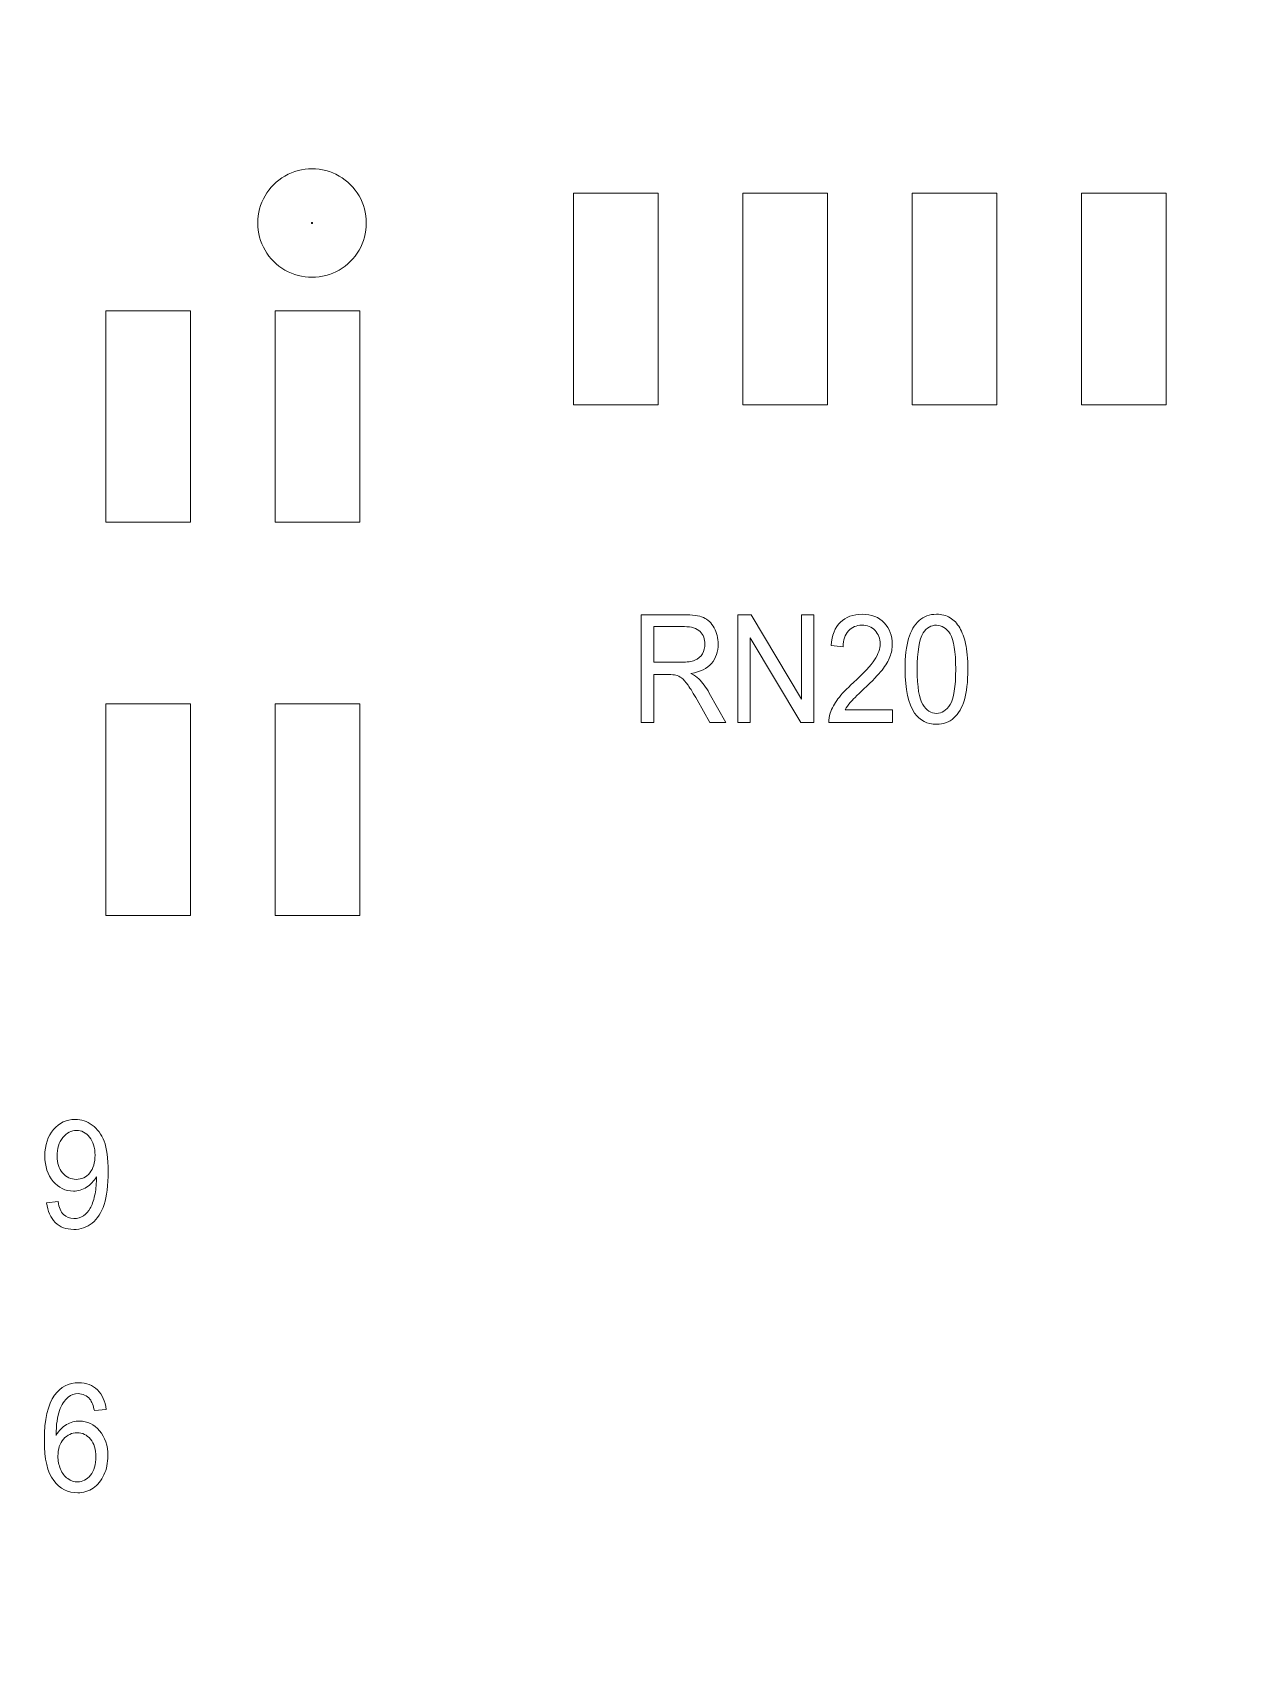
# Model space of a CAD drawing. Header units: millimetres. Extents: x -90 to 99, y -65 to 67.
# Drawn here: x 12.98 to 18.76, y 17.82 to 25.55 of the extents above; entities that cross this region are included whole.
import ezdxf

# ---------------------------------------------------------------- set-up
doc = ezdxf.new("R2010")
doc.units = ezdxf.units.MM
doc.header["$MEASUREMENT"] = 0
for name, color, linetype in [('BG_OUTLINE', 7, 'Continuous'), ('PG_SILKSCREEN_TOP', 7, 'Continuous'), ('PIN_TOP', 7, 'Continuous'), ('RD_SILKSCREEN_TOP', 7, 'Continuous')]:
    doc.layers.add(name, color=color, linetype=linetype)

msp = doc.modelspace()

# ---------------------------------------------------------------- linework, layer by layer
at = {"layer": 'BG_OUTLINE', "color": 3, "lineweight": 9}
msp.add_open_spline([(-71.7269, -61.8795), (-71.7269, -61.8795), (-71.7343, 42.2681), (-71.7343, 42.2681), (-71.7343, 42.2681), (-71.7348, 43.0066), (-71.4419, 43.715), (-70.92, 44.2375), (-70.92, 44.2375), (-70.3982, 44.76), (-69.6866, 45.0538), (-68.9482, 45.0543), (-68.9482, 45.0543), (-68.9482, 45.0543), (75.2046, 45.0543), (75.2046, 45.0543), (75.2046, 45.0543), (76.8319, 45.0552), (78.1763, 43.7805), (78.2661, 42.1556), (78.2661, 42.1556), (78.2661, 42.1556), (78.2661, 31.2814), (78.2661, 31.2814), (78.2661, 31.2814), (78.2661, 31.2814), (72.2646, 31.2814), (72.2646, 31.2814), (72.2646, 31.2814), (72.2646, 31.2814), (72.2646, 26.9814), (72.2646, 26.9814), (72.2646, 26.9814), (72.2646, 26.9814), (78.2661, 26.9814), (78.2661, 26.9814), (78.2661, 26.9814), (78.2661, 26.9814), (78.2661, 18.6553), (78.2661, 18.6553), (78.2661, 18.6553), (78.2661, 18.6553), (72.2496, 18.6553), (72.2496, 18.6553), (72.2496, 18.6553), (72.2496, 18.6553), (72.2496, 14.3553), (72.2496, 14.3553), (72.2496, 14.3553), (72.2496, 14.3553), (78.2661, 14.3553), (78.2661, 14.3553), (78.2661, 14.3553), (78.2661, 14.3553), (78.2661, 9.255), (78.2661, 9.255), (78.2661, 9.255), (78.2661, 9.255), (72.2648, 9.255), (72.2648, 9.255), (72.2648, 9.255), (72.2648, 9.255), (72.2648, 4.955), (72.2648, 4.955), (72.2648, 4.955), (72.2648, 4.955), (78.2661, 4.955), (78.2661, 4.955), (78.2661, 4.955), (78.2661, 4.955), (78.2661, -3.3762), (78.2661, -3.3762), (78.2661, -3.3762), (78.2661, -3.3762), (72.2445, -3.3762), (72.2445, -3.3762), (72.2445, -3.3762), (72.2445, -3.3762), (72.2445, -7.6762), (72.2445, -7.6762), (72.2445, -7.6762), (72.2445, -7.6762), (78.2661, -7.6762), (78.2661, -7.6762), (78.2661, -7.6762), (78.2661, -7.6762), (78.2661, -12.7615), (78.2661, -12.7615), (78.2661, -12.7615), (78.2661, -12.7615), (72.2651, -12.7615), (72.2651, -12.7615), (72.2651, -12.7615), (72.2651, -12.7615), (72.2651, -17.0615), (72.2651, -17.0615), (72.2651, -17.0615), (72.2651, -17.0615), (78.2661, -17.0615), (78.2661, -17.0615), (78.2661, -17.0615), (78.2661, -17.0615), (78.2661, -25.4097), (78.2661, -25.4097), (78.2661, -25.4097), (78.2661, -25.4097), (72.2656, -25.4097), (72.2656, -25.4097), (72.2656, -25.4097), (72.2656, -25.4097), (72.2656, -29.7097), (72.2656, -29.7097), (72.2656, -29.7097), (72.2656, -29.7097), (78.2661, -29.7097), (78.2661, -29.7097), (78.2661, -29.7097), (78.2661, -29.7097), (78.2661, -34.793), (78.2661, -34.793), (78.2661, -34.793), (78.2661, -34.793), (72.2679, -34.793), (72.2679, -34.793), (72.2679, -34.793), (72.2679, -34.793), (72.2679, -39.0929), (72.2679, -39.0929), (72.2679, -39.0929), (72.2679, -39.0929), (78.2661, -39.0929), (78.2661, -39.0929), (78.2661, -39.0929), (78.2661, -39.0929), (78.2661, -47.4269), (78.2661, -47.4269), (78.2661, -47.4269), (78.2661, -47.4269), (72.2679, -47.4269), (72.2679, -47.4269), (72.2679, -47.4269), (72.2679, -47.4269), (72.2679, -51.7269), (72.2679, -51.7269), (72.2679, -51.7269), (72.2679, -51.7269), (78.2661, -51.7269), (78.2661, -51.7269), (78.2661, -51.7269), (78.2661, -51.7269), (78.2661, -51.8138), (78.2661, -51.8138), (78.2661, -51.8138), (78.2661, -51.8138), (78.2656, -61.8468), (78.2656, -61.8468), (78.2656, -61.8468), (78.2661, -62.6669), (77.9407, -63.4536), (77.3612, -64.0339), (77.3612, -64.0339), (76.7817, -64.6142), (75.9915, -64.9405), (75.1713, -64.941), (75.1713, -64.941), (75.1713, -64.941), (-68.6609, -64.9456), (-68.6609, -64.9456), (-68.6609, -64.9456), (-69.4735, -64.9461), (-70.2531, -64.6237), (-70.8281, -64.0495), (-70.8281, -64.0495), (-71.4031, -63.4752), (-71.7264, -62.6922), (-71.7269, -61.8795)], degree=3, knots=[0, 0, 0, 0, 0.022727, 0.022727, 0.022727, 0.022727, 0.045455, 0.045455, 0.045455, 0.045455, 0.068182, 0.068182, 0.068182, 0.068182, 0.090909, 0.090909, 0.090909, 0.090909, 0.113636, 0.113636, 0.113636, 0.113636, 0.136364, 0.136364, 0.136364, 0.136364, 0.159091, 0.159091, 0.159091, 0.159091, 0.181818, 0.181818, 0.181818, 0.181818, 0.204545, 0.204545, 0.204545, 0.204545, 0.227273, 0.227273, 0.227273, 0.227273, 0.25, 0.25, 0.25, 0.25, 0.272727, 0.272727, 0.272727, 0.272727, 0.295455, 0.295455, 0.295455, 0.295455, 0.318182, 0.318182, 0.318182, 0.318182, 0.340909, 0.340909, 0.340909, 0.340909, 0.363636, 0.363636, 0.363636, 0.363636, 0.386364, 0.386364, 0.386364, 0.386364, 0.409091, 0.409091, 0.409091, 0.409091, 0.431818, 0.431818, 0.431818, 0.431818, 0.454545, 0.454545, 0.454545, 0.454545, 0.477273, 0.477273, 0.477273, 0.477273, 0.5, 0.5, 0.5, 0.5, 0.522727, 0.522727, 0.522727, 0.522727, 0.545455, 0.545455, 0.545455, 0.545455, 0.568182, 0.568182, 0.568182, 0.568182, 0.590909, 0.590909, 0.590909, 0.590909, 0.613636, 0.613636, 0.613636, 0.613636, 0.636364, 0.636364, 0.636364, 0.636364, 0.659091, 0.659091, 0.659091, 0.659091, 0.681818, 0.681818, 0.681818, 0.681818, 0.704545, 0.704545, 0.704545, 0.704545, 0.727273, 0.727273, 0.727273, 0.727273, 0.75, 0.75, 0.75, 0.75, 0.772727, 0.772727, 0.772727, 0.772727, 0.795455, 0.795455, 0.795455, 0.795455, 0.818182, 0.818182, 0.818182, 0.818182, 0.840909, 0.840909, 0.840909, 0.840909, 0.863636, 0.863636, 0.863636, 0.863636, 0.886364, 0.886364, 0.886364, 0.886364, 0.909091, 0.909091, 0.909091, 0.909091, 0.931818, 0.931818, 0.931818, 0.931818, 0.954545, 0.954545, 0.954545, 0.954545, 0.977273, 0.977273, 0.977273, 0.977273, 1, 1, 1, 1], dxfattribs=at)
at = {"layer": 'PG_SILKSCREEN_TOP', "color": 6, "lineweight": 9}
for points in [[(14.045, 24.6548), (14.045, 24.7464), (14.0939, 24.8311), (14.1732, 24.8769), (14.1732, 24.8769), (14.2526, 24.9228), (14.3504, 24.9228), (14.4298, 24.8769), (14.4298, 24.8769), (14.5091, 24.8311), (14.558, 24.7464), (14.558, 24.6548)], [(14.558, 24.6548), (14.558, 24.5631), (14.5091, 24.4784), (14.4298, 24.4326), (14.4298, 24.4326), (14.3504, 24.3868), (14.2526, 24.3868), (14.1732, 24.4326), (14.1732, 24.4326), (14.0939, 24.4784), (14.045, 24.5631), (14.045, 24.6548)], [(14.304, 24.6548), (14.304, 24.6557), (14.3036, 24.6565), (14.3028, 24.657), (14.3028, 24.657), (14.302, 24.6574), (14.301, 24.6574), (14.3002, 24.657), (14.3002, 24.657), (14.2995, 24.6565), (14.299, 24.6557), (14.299, 24.6548)], [(14.299, 24.6548), (14.299, 24.6539), (14.2995, 24.653), (14.3002, 24.6526), (14.3002, 24.6526), (14.301, 24.6521), (14.302, 24.6521), (14.3028, 24.6526), (14.3028, 24.6526), (14.3036, 24.653), (14.304, 24.6539), (14.304, 24.6548)]]:
    msp.add_open_spline(points, degree=3, knots=[0, 0, 0, 0, 0.333333, 0.333333, 0.333333, 0.333333, 0.666667, 0.666667, 0.666667, 0.666667, 1, 1, 1, 1], dxfattribs=at)
at = {"layer": 'PIN_TOP', "lineweight": 9}
for points in [[(15.5368, 24.7954), (15.5368, 24.7954), (15.9369, 24.7954), (15.9369, 24.7954), (15.9369, 24.7954), (15.9369, 24.7954), (15.9369, 23.7954), (15.9369, 23.7954), (15.9369, 23.7954), (15.9369, 23.7954), (15.5368, 23.7954), (15.5368, 23.7954), (15.5368, 23.7954), (15.5368, 23.7954), (15.5368, 24.7954), (15.5368, 24.7954)], [(16.3369, 24.7954), (16.3369, 24.7954), (16.737, 24.7954), (16.737, 24.7954), (16.737, 24.7954), (16.737, 24.7954), (16.737, 23.7954), (16.737, 23.7954), (16.737, 23.7954), (16.737, 23.7954), (16.3369, 23.7954), (16.3369, 23.7954), (16.3369, 23.7954), (16.3369, 23.7954), (16.3369, 24.7954), (16.3369, 24.7954)], [(17.1368, 24.7954), (17.1368, 24.7954), (17.5368, 24.7954), (17.5368, 24.7954), (17.5368, 24.7954), (17.5368, 24.7954), (17.5368, 23.7954), (17.5368, 23.7954), (17.5368, 23.7954), (17.5368, 23.7954), (17.1368, 23.7954), (17.1368, 23.7954), (17.1368, 23.7954), (17.1368, 23.7954), (17.1368, 24.7954), (17.1368, 24.7954)], [(17.9369, 24.7954), (17.9369, 24.7954), (18.3369, 24.7954), (18.3369, 24.7954), (18.3369, 24.7954), (18.3369, 24.7954), (18.3369, 23.7954), (18.3369, 23.7954), (18.3369, 23.7954), (18.3369, 23.7954), (17.9369, 23.7954), (17.9369, 23.7954), (17.9369, 23.7954), (17.9369, 23.7954), (17.9369, 24.7954), (17.9369, 24.7954)], [(13.3268, 24.2404), (13.3268, 24.2404), (13.7268, 24.2404), (13.7268, 24.2404), (13.7268, 24.2404), (13.7268, 24.2404), (13.7268, 23.2404), (13.7268, 23.2404), (13.7268, 23.2404), (13.7268, 23.2404), (13.3268, 23.2404), (13.3268, 23.2404), (13.3268, 23.2404), (13.3268, 23.2404), (13.3268, 24.2404), (13.3268, 24.2404)], [(14.1269, 24.2404), (14.1269, 24.2404), (14.5269, 24.2404), (14.5269, 24.2404), (14.5269, 24.2404), (14.5269, 24.2404), (14.5269, 23.2404), (14.5269, 23.2404), (14.5269, 23.2404), (14.5269, 23.2404), (14.1269, 23.2404), (14.1269, 23.2404), (14.1269, 23.2404), (14.1269, 23.2404), (14.1269, 24.2404), (14.1269, 24.2404)], [(13.3268, 22.3824), (13.3268, 22.3824), (13.7268, 22.3824), (13.7268, 22.3824), (13.7268, 22.3824), (13.7268, 22.3824), (13.7268, 21.3824), (13.7268, 21.3824), (13.7268, 21.3824), (13.7268, 21.3824), (13.3268, 21.3824), (13.3268, 21.3824), (13.3268, 21.3824), (13.3268, 21.3824), (13.3268, 22.3824), (13.3268, 22.3824)], [(14.1269, 22.3824), (14.1269, 22.3824), (14.5269, 22.3824), (14.5269, 22.3824), (14.5269, 22.3824), (14.5269, 22.3824), (14.5269, 21.3824), (14.5269, 21.3824), (14.5269, 21.3824), (14.5269, 21.3824), (14.1269, 21.3824), (14.1269, 21.3824), (14.1269, 21.3824), (14.1269, 21.3824), (14.1269, 22.3824), (14.1269, 22.3824)]]:
    msp.add_open_spline(points, degree=3, knots=[0, 0, 0, 0, 0.25, 0.25, 0.25, 0.25, 0.5, 0.5, 0.5, 0.5, 0.75, 0.75, 0.75, 0.75, 1, 1, 1, 1], dxfattribs=at)
at = {"layer": 'RD_SILKSCREEN_TOP', "color": 8, "lineweight": 9}
for points, knots in [([(15.8566, 22.2946), (15.8566, 22.2946), (15.8566, 22.8037), (15.8566, 22.8037), (15.8566, 22.8037), (15.8566, 22.8037), (16.0581, 22.8037), (16.0581, 22.8037), (16.0581, 22.8037), (16.0987, 22.8037), (16.1295, 22.7991), (16.1505, 22.79), (16.1505, 22.79), (16.1716, 22.7808), (16.1884, 22.7647), (16.2012, 22.7416), (16.2012, 22.7416), (16.2138, 22.7184), (16.22, 22.6928), (16.22, 22.6648), (16.22, 22.6648), (16.22, 22.6286), (16.2096, 22.5983), (16.1887, 22.5735), (16.1887, 22.5735), (16.1678, 22.5487), (16.1355, 22.533), (16.0919, 22.5262), (16.0919, 22.5262), (16.1079, 22.5177), (16.12, 22.5093), (16.1282, 22.5008), (16.1282, 22.5008), (16.1458, 22.4828), (16.1624, 22.4602), (16.1782, 22.4332), (16.1782, 22.4332), (16.1782, 22.4332), (16.2572, 22.2946), (16.2572, 22.2946), (16.2572, 22.2946), (16.2572, 22.2946), (16.1815, 22.2946), (16.1815, 22.2946), (16.1815, 22.2946), (16.1815, 22.2946), (16.1214, 22.4006), (16.1214, 22.4006), (16.1214, 22.4006), (16.1038, 22.431), (16.0894, 22.4545), (16.0779, 22.4706), (16.0779, 22.4706), (16.0666, 22.4869), (16.0564, 22.4982), (16.0475, 22.5046), (16.0475, 22.5046), (16.0385, 22.5112), (16.0294, 22.5157), (16.0201, 22.5183), (16.0201, 22.5183), (16.0132, 22.5198), (16.0021, 22.5206), (15.9865, 22.5206), (15.9865, 22.5206), (15.9865, 22.5206), (15.9168, 22.5206), (15.9168, 22.5206), (15.9168, 22.5206), (15.9168, 22.5206), (15.9168, 22.2946), (15.9168, 22.2946), (15.9168, 22.2946), (15.9168, 22.2946), (15.8566, 22.2946), (15.8566, 22.2946)], [0, 0, 0, 0, 0.052632, 0.052632, 0.052632, 0.052632, 0.105263, 0.105263, 0.105263, 0.105263, 0.157895, 0.157895, 0.157895, 0.157895, 0.210526, 0.210526, 0.210526, 0.210526, 0.263158, 0.263158, 0.263158, 0.263158, 0.315789, 0.315789, 0.315789, 0.315789, 0.368421, 0.368421, 0.368421, 0.368421, 0.421053, 0.421053, 0.421053, 0.421053, 0.473684, 0.473684, 0.473684, 0.473684, 0.526316, 0.526316, 0.526316, 0.526316, 0.578947, 0.578947, 0.578947, 0.578947, 0.631579, 0.631579, 0.631579, 0.631579, 0.684211, 0.684211, 0.684211, 0.684211, 0.736842, 0.736842, 0.736842, 0.736842, 0.789474, 0.789474, 0.789474, 0.789474, 0.842105, 0.842105, 0.842105, 0.842105, 0.894737, 0.894737, 0.894737, 0.894737, 0.947368, 0.947368, 0.947368, 0.947368, 1, 1, 1, 1]), ([(16.3137, 22.2946), (16.3137, 22.2946), (16.3137, 22.8037), (16.3137, 22.8037), (16.3137, 22.8037), (16.3137, 22.8037), (16.3754, 22.8037), (16.3754, 22.8037), (16.3754, 22.8037), (16.3754, 22.8037), (16.6141, 22.404), (16.6141, 22.404), (16.6141, 22.404), (16.6141, 22.404), (16.6141, 22.8037), (16.6141, 22.8037), (16.6141, 22.8037), (16.6141, 22.8037), (16.6718, 22.8037), (16.6718, 22.8037), (16.6718, 22.8037), (16.6718, 22.8037), (16.6718, 22.2946), (16.6718, 22.2946), (16.6718, 22.2946), (16.6718, 22.2946), (16.6101, 22.2946), (16.6101, 22.2946), (16.6101, 22.2946), (16.6101, 22.2946), (16.3714, 22.6946), (16.3714, 22.6946), (16.3714, 22.6946), (16.3714, 22.6946), (16.3714, 22.2946), (16.3714, 22.2946), (16.3714, 22.2946), (16.3714, 22.2946), (16.3137, 22.2946), (16.3137, 22.2946)], [0, 0, 0, 0, 0.1, 0.1, 0.1, 0.1, 0.2, 0.2, 0.2, 0.2, 0.3, 0.3, 0.3, 0.3, 0.4, 0.4, 0.4, 0.4, 0.5, 0.5, 0.5, 0.5, 0.6, 0.6, 0.6, 0.6, 0.7, 0.7, 0.7, 0.7, 0.8, 0.8, 0.8, 0.8, 0.9, 0.9, 0.9, 0.9, 1, 1, 1, 1]), ([(17.0435, 22.3547), (17.0435, 22.3547), (17.0435, 22.2946), (17.0435, 22.2946), (17.0435, 22.2946), (17.0435, 22.2946), (16.7431, 22.2946), (16.7431, 22.2946), (16.7431, 22.2946), (16.7426, 22.3097), (16.7448, 22.3241), (16.7495, 22.338), (16.7495, 22.338), (16.7571, 22.361), (16.7694, 22.3835), (16.7862, 22.4058), (16.7862, 22.4058), (16.8032, 22.4279), (16.8275, 22.4537), (16.8592, 22.4828), (16.8592, 22.4828), (16.9087, 22.5282), (16.9421, 22.5641), (16.9595, 22.5907), (16.9595, 22.5907), (16.9768, 22.6171), (16.9855, 22.6423), (16.9855, 22.6658), (16.9855, 22.6658), (16.9855, 22.6906), (16.9775, 22.7115), (16.9618, 22.7286), (16.9618, 22.7286), (16.9459, 22.7455), (16.9253, 22.754), (16.8999, 22.754), (16.8999, 22.754), (16.873, 22.754), (16.8516, 22.745), (16.8355, 22.7269), (16.8355, 22.7269), (16.8192, 22.7089), (16.8111, 22.6839), (16.8109, 22.652), (16.8109, 22.652), (16.8109, 22.652), (16.7535, 22.6585), (16.7535, 22.6585), (16.7535, 22.6585), (16.7575, 22.7065), (16.7723, 22.743), (16.7979, 22.7681), (16.7979, 22.7681), (16.8235, 22.7933), (16.858, 22.8058), (16.9012, 22.8058), (16.9012, 22.8058), (16.9448, 22.8058), (16.9792, 22.7922), (17.0047, 22.7652), (17.0047, 22.7652), (17.0302, 22.738), (17.0429, 22.7045), (17.0429, 22.6644), (17.0429, 22.6644), (17.0429, 22.644), (17.0392, 22.624), (17.0317, 22.6043), (17.0317, 22.6043), (17.0242, 22.5847), (17.0118, 22.5639), (16.9946, 22.5422), (16.9946, 22.5422), (16.9774, 22.5204), (16.9487, 22.4905), (16.9086, 22.4526), (16.9086, 22.4526), (16.8751, 22.4211), (16.8536, 22.3997), (16.8442, 22.3885), (16.8442, 22.3885), (16.8346, 22.3773), (16.8267, 22.3661), (16.8205, 22.3547), (16.8205, 22.3547), (16.8205, 22.3547), (17.0435, 22.3547), (17.0435, 22.3547)], [0, 0, 0, 0, 0.045455, 0.045455, 0.045455, 0.045455, 0.090909, 0.090909, 0.090909, 0.090909, 0.136364, 0.136364, 0.136364, 0.136364, 0.181818, 0.181818, 0.181818, 0.181818, 0.227273, 0.227273, 0.227273, 0.227273, 0.272727, 0.272727, 0.272727, 0.272727, 0.318182, 0.318182, 0.318182, 0.318182, 0.363636, 0.363636, 0.363636, 0.363636, 0.409091, 0.409091, 0.409091, 0.409091, 0.454545, 0.454545, 0.454545, 0.454545, 0.5, 0.5, 0.5, 0.5, 0.545455, 0.545455, 0.545455, 0.545455, 0.590909, 0.590909, 0.590909, 0.590909, 0.636364, 0.636364, 0.636364, 0.636364, 0.681818, 0.681818, 0.681818, 0.681818, 0.727273, 0.727273, 0.727273, 0.727273, 0.772727, 0.772727, 0.772727, 0.772727, 0.818182, 0.818182, 0.818182, 0.818182, 0.863636, 0.863636, 0.863636, 0.863636, 0.909091, 0.909091, 0.909091, 0.909091, 0.954545, 0.954545, 0.954545, 0.954545, 1, 1, 1, 1]), ([(17.1033, 22.5457), (17.1033, 22.6059), (17.1089, 22.6543), (17.1199, 22.691), (17.1199, 22.691), (17.131, 22.7277), (17.1474, 22.7561), (17.1693, 22.776), (17.1693, 22.776), (17.1911, 22.7959), (17.2185, 22.8058), (17.2516, 22.8058), (17.2516, 22.8058), (17.2759, 22.8058), (17.2974, 22.8003), (17.3157, 22.7892), (17.3157, 22.7892), (17.3341, 22.7783), (17.3493, 22.7625), (17.3614, 22.7417), (17.3614, 22.7417), (17.3733, 22.721), (17.3827, 22.6957), (17.3895, 22.666), (17.3895, 22.666), (17.3964, 22.6362), (17.3998, 22.5961), (17.3998, 22.5457), (17.3998, 22.5457), (17.3998, 22.4859), (17.3943, 22.4378), (17.3834, 22.401), (17.3834, 22.401), (17.3724, 22.3643), (17.356, 22.336), (17.3341, 22.3159), (17.3341, 22.3159), (17.3124, 22.2959), (17.2849, 22.2859), (17.2516, 22.2859), (17.2516, 22.2859), (17.2077, 22.2859), (17.1733, 22.3035), (17.1483, 22.3387), (17.1483, 22.3387), (17.1183, 22.381), (17.1033, 22.4501), (17.1033, 22.5457)], [0, 0, 0, 0, 0.083333, 0.083333, 0.083333, 0.083333, 0.166667, 0.166667, 0.166667, 0.166667, 0.25, 0.25, 0.25, 0.25, 0.333333, 0.333333, 0.333333, 0.333333, 0.416667, 0.416667, 0.416667, 0.416667, 0.5, 0.5, 0.5, 0.5, 0.583333, 0.583333, 0.583333, 0.583333, 0.666667, 0.666667, 0.666667, 0.666667, 0.75, 0.75, 0.75, 0.75, 0.833333, 0.833333, 0.833333, 0.833333, 0.916667, 0.916667, 0.916667, 0.916667, 1, 1, 1, 1]), ([(15.9168, 22.579), (15.9168, 22.579), (16.0461, 22.579), (16.0461, 22.579), (16.0461, 22.579), (16.0735, 22.579), (16.0951, 22.5822), (16.1105, 22.5886), (16.1105, 22.5886), (16.1261, 22.595), (16.1379, 22.6052), (16.1459, 22.6191), (16.1459, 22.6191), (16.1539, 22.6331), (16.1579, 22.6483), (16.1579, 22.6648), (16.1579, 22.6648), (16.1579, 22.6888), (16.1503, 22.7086), (16.1346, 22.7242), (16.1346, 22.7242), (16.119, 22.7397), (16.0944, 22.7474), (16.0606, 22.7474), (16.0606, 22.7474), (16.0606, 22.7474), (15.9168, 22.7474), (15.9168, 22.7474), (15.9168, 22.7474), (15.9168, 22.7474), (15.9168, 22.579), (15.9168, 22.579)], [0, 0, 0, 0, 0.125, 0.125, 0.125, 0.125, 0.25, 0.25, 0.25, 0.25, 0.375, 0.375, 0.375, 0.375, 0.5, 0.5, 0.5, 0.5, 0.625, 0.625, 0.625, 0.625, 0.75, 0.75, 0.75, 0.75, 0.875, 0.875, 0.875, 0.875, 1, 1, 1, 1]), ([(17.1607, 22.5457), (17.1607, 22.4621), (17.1695, 22.4065), (17.187, 22.3788), (17.187, 22.3788), (17.2044, 22.3511), (17.2259, 22.3373), (17.2516, 22.3373), (17.2516, 22.3373), (17.2773, 22.3373), (17.2987, 22.3513), (17.3162, 22.379), (17.3162, 22.379), (17.3336, 22.4067), (17.3424, 22.4623), (17.3424, 22.5457), (17.3424, 22.5457), (17.3424, 22.6295), (17.3336, 22.6852), (17.3162, 22.7127), (17.3162, 22.7127), (17.2987, 22.7403), (17.277, 22.754), (17.251, 22.754), (17.251, 22.754), (17.2253, 22.754), (17.2049, 22.7418), (17.1895, 22.7175), (17.1895, 22.7175), (17.1703, 22.6866), (17.1607, 22.6292), (17.1607, 22.5457)], [0, 0, 0, 0, 0.125, 0.125, 0.125, 0.125, 0.25, 0.25, 0.25, 0.25, 0.375, 0.375, 0.375, 0.375, 0.5, 0.5, 0.5, 0.5, 0.625, 0.625, 0.625, 0.625, 0.75, 0.75, 0.75, 0.75, 0.875, 0.875, 0.875, 0.875, 1, 1, 1, 1]), ([(13.0477, 20.0247), (13.0477, 20.0247), (13.1014, 20.0303), (13.1014, 20.0303), (13.1014, 20.0303), (13.1059, 20.0021), (13.1146, 19.9816), (13.1274, 19.9688), (13.1274, 19.9688), (13.1402, 19.9561), (13.1566, 19.9497), (13.1767, 19.9497), (13.1767, 19.9497), (13.1939, 19.9497), (13.2089, 19.9541), (13.2218, 19.9629), (13.2218, 19.9629), (13.2347, 19.9717), (13.2453, 19.9835), (13.2535, 19.9982), (13.2535, 19.9982), (13.2619, 20.0129), (13.2688, 20.0328), (13.2744, 20.0577), (13.2744, 20.0577), (13.2799, 20.0827), (13.2827, 20.1082), (13.2827, 20.1341), (13.2827, 20.1341), (13.2827, 20.1368), (13.2826, 20.1411), (13.2825, 20.1466), (13.2825, 20.1466), (13.2712, 20.1268), (13.256, 20.1105), (13.2367, 20.0982), (13.2367, 20.0982), (13.2174, 20.0857), (13.1964, 20.0796), (13.174, 20.0796), (13.174, 20.0796), (13.1363, 20.0796), (13.1044, 20.0949), (13.0784, 20.1255), (13.0784, 20.1255), (13.0524, 20.156), (13.0393, 20.1962), (13.0393, 20.2462), (13.0393, 20.2462), (13.0393, 20.2979), (13.0529, 20.3394), (13.0801, 20.3709), (13.0801, 20.3709), (13.1073, 20.4025), (13.1414, 20.4182), (13.1824, 20.4182), (13.1824, 20.4182), (13.2118, 20.4182), (13.2389, 20.4092), (13.2634, 20.3914), (13.2634, 20.3914), (13.2878, 20.3737), (13.3065, 20.3482), (13.3192, 20.3152), (13.3192, 20.3152), (13.3318, 20.2823), (13.3383, 20.2345), (13.3383, 20.1719), (13.3383, 20.1719), (13.3383, 20.107), (13.332, 20.0552), (13.3194, 20.0165), (13.3194, 20.0165), (13.3067, 19.978), (13.2879, 19.9487), (13.2631, 19.9286), (13.2631, 19.9286), (13.2381, 19.9084), (13.209, 19.8983), (13.1754, 19.8983), (13.1754, 19.8983), (13.1399, 19.8983), (13.1109, 19.9094), (13.0884, 19.9315), (13.0884, 19.9315), (13.0658, 19.9536), (13.0523, 19.9846), (13.0477, 20.0247)], [0, 0, 0, 0, 0.045455, 0.045455, 0.045455, 0.045455, 0.090909, 0.090909, 0.090909, 0.090909, 0.136364, 0.136364, 0.136364, 0.136364, 0.181818, 0.181818, 0.181818, 0.181818, 0.227273, 0.227273, 0.227273, 0.227273, 0.272727, 0.272727, 0.272727, 0.272727, 0.318182, 0.318182, 0.318182, 0.318182, 0.363636, 0.363636, 0.363636, 0.363636, 0.409091, 0.409091, 0.409091, 0.409091, 0.454545, 0.454545, 0.454545, 0.454545, 0.5, 0.5, 0.5, 0.5, 0.545455, 0.545455, 0.545455, 0.545455, 0.590909, 0.590909, 0.590909, 0.590909, 0.636364, 0.636364, 0.636364, 0.636364, 0.681818, 0.681818, 0.681818, 0.681818, 0.727273, 0.727273, 0.727273, 0.727273, 0.772727, 0.772727, 0.772727, 0.772727, 0.818182, 0.818182, 0.818182, 0.818182, 0.863636, 0.863636, 0.863636, 0.863636, 0.909091, 0.909091, 0.909091, 0.909091, 0.954545, 0.954545, 0.954545, 0.954545, 1, 1, 1, 1]), ([(13.2762, 20.2494), (13.2762, 20.2852), (13.2677, 20.3138), (13.2507, 20.3348), (13.2507, 20.3348), (13.2335, 20.3559), (13.2131, 20.3664), (13.1891, 20.3664), (13.1891, 20.3664), (13.1643, 20.3664), (13.1427, 20.3551), (13.1243, 20.3324), (13.1243, 20.3324), (13.1059, 20.3097), (13.0967, 20.2803), (13.0967, 20.2442), (13.0967, 20.2442), (13.0967, 20.2117), (13.1055, 20.1854), (13.123, 20.1652), (13.123, 20.1652), (13.1404, 20.1449), (13.1619, 20.1348), (13.1876, 20.1348), (13.1876, 20.1348), (13.2134, 20.1348), (13.2346, 20.1449), (13.2512, 20.1652), (13.2512, 20.1652), (13.2679, 20.1854), (13.2762, 20.2135), (13.2762, 20.2494)], [0, 0, 0, 0, 0.125, 0.125, 0.125, 0.125, 0.25, 0.25, 0.25, 0.25, 0.375, 0.375, 0.375, 0.375, 0.5, 0.5, 0.5, 0.5, 0.625, 0.625, 0.625, 0.625, 0.75, 0.75, 0.75, 0.75, 0.875, 0.875, 0.875, 0.875, 1, 1, 1, 1]), ([(13.3289, 19.0468), (13.3289, 19.0468), (13.2734, 19.0419), (13.2734, 19.0419), (13.2734, 19.0419), (13.2684, 19.0665), (13.2615, 19.0844), (13.2524, 19.0954), (13.2524, 19.0954), (13.2373, 19.1133), (13.2186, 19.1222), (13.1965, 19.1222), (13.1965, 19.1222), (13.1787, 19.1222), (13.1632, 19.1166), (13.1497, 19.1055), (13.1497, 19.1055), (13.1322, 19.0911), (13.1183, 19.0702), (13.1082, 19.0427), (13.1082, 19.0427), (13.0981, 19.0152), (13.0928, 18.9759), (13.0924, 18.925), (13.0924, 18.925), (13.1059, 18.9478), (13.1222, 18.9649), (13.1417, 18.976), (13.1417, 18.976), (13.161, 18.9871), (13.1815, 18.9926), (13.2027, 18.9926), (13.2027, 18.9926), (13.2401, 18.9926), (13.2717, 18.9773), (13.2978, 18.9466), (13.2978, 18.9466), (13.324, 18.9159), (13.337, 18.8764), (13.337, 18.8278), (13.337, 18.8278), (13.337, 18.7957), (13.3309, 18.7661), (13.3185, 18.7386), (13.3185, 18.7386), (13.3063, 18.7112), (13.2893, 18.6901), (13.2678, 18.6756), (13.2678, 18.6756), (13.2464, 18.661), (13.222, 18.6537), (13.1947, 18.6537), (13.1947, 18.6537), (13.1482, 18.6537), (13.1102, 18.6728), (13.0809, 18.7112), (13.0809, 18.7112), (13.0515, 18.7495), (13.0369, 18.8127), (13.0369, 18.9007), (13.0369, 18.9007), (13.0369, 18.999), (13.0531, 19.0705), (13.0856, 19.1152), (13.0856, 19.1152), (13.1139, 19.1541), (13.1519, 19.1736), (13.2, 19.1736), (13.2, 19.1736), (13.2357, 19.1736), (13.265, 19.1624), (13.2878, 19.1399), (13.2878, 19.1399), (13.3107, 19.1174), (13.3243, 19.0864), (13.3289, 19.0468)], [0, 0, 0, 0, 0.052632, 0.052632, 0.052632, 0.052632, 0.105263, 0.105263, 0.105263, 0.105263, 0.157895, 0.157895, 0.157895, 0.157895, 0.210526, 0.210526, 0.210526, 0.210526, 0.263158, 0.263158, 0.263158, 0.263158, 0.315789, 0.315789, 0.315789, 0.315789, 0.368421, 0.368421, 0.368421, 0.368421, 0.421053, 0.421053, 0.421053, 0.421053, 0.473684, 0.473684, 0.473684, 0.473684, 0.526316, 0.526316, 0.526316, 0.526316, 0.578947, 0.578947, 0.578947, 0.578947, 0.631579, 0.631579, 0.631579, 0.631579, 0.684211, 0.684211, 0.684211, 0.684211, 0.736842, 0.736842, 0.736842, 0.736842, 0.789474, 0.789474, 0.789474, 0.789474, 0.842105, 0.842105, 0.842105, 0.842105, 0.894737, 0.894737, 0.894737, 0.894737, 0.947368, 0.947368, 0.947368, 0.947368, 1, 1, 1, 1]), ([(13.101, 18.8274), (13.101, 18.8058), (13.1051, 18.7852), (13.1134, 18.7655), (13.1134, 18.7655), (13.1215, 18.7458), (13.1329, 18.7309), (13.1476, 18.7206), (13.1476, 18.7206), (13.1622, 18.7103), (13.1776, 18.7051), (13.1938, 18.7051), (13.1938, 18.7051), (13.2174, 18.7051), (13.2376, 18.7157), (13.2545, 18.7371), (13.2545, 18.7371), (13.2715, 18.7584), (13.2799, 18.7873), (13.2799, 18.8238), (13.2799, 18.8238), (13.2799, 18.859), (13.2716, 18.8868), (13.2548, 18.9071), (13.2548, 18.9071), (13.2381, 18.9273), (13.217, 18.9374), (13.1917, 18.9374), (13.1917, 18.9374), (13.1664, 18.9374), (13.145, 18.9273), (13.1274, 18.9071), (13.1274, 18.9071), (13.1099, 18.8868), (13.101, 18.8602), (13.101, 18.8274)], [0, 0, 0, 0, 0.111111, 0.111111, 0.111111, 0.111111, 0.222222, 0.222222, 0.222222, 0.222222, 0.333333, 0.333333, 0.333333, 0.333333, 0.444444, 0.444444, 0.444444, 0.444444, 0.555556, 0.555556, 0.555556, 0.555556, 0.666667, 0.666667, 0.666667, 0.666667, 0.777778, 0.777778, 0.777778, 0.777778, 0.888889, 0.888889, 0.888889, 0.888889, 1, 1, 1, 1])]:
    msp.add_open_spline(points, degree=3, knots=knots, dxfattribs=at)

doc.saveas('drawing.dxf')
